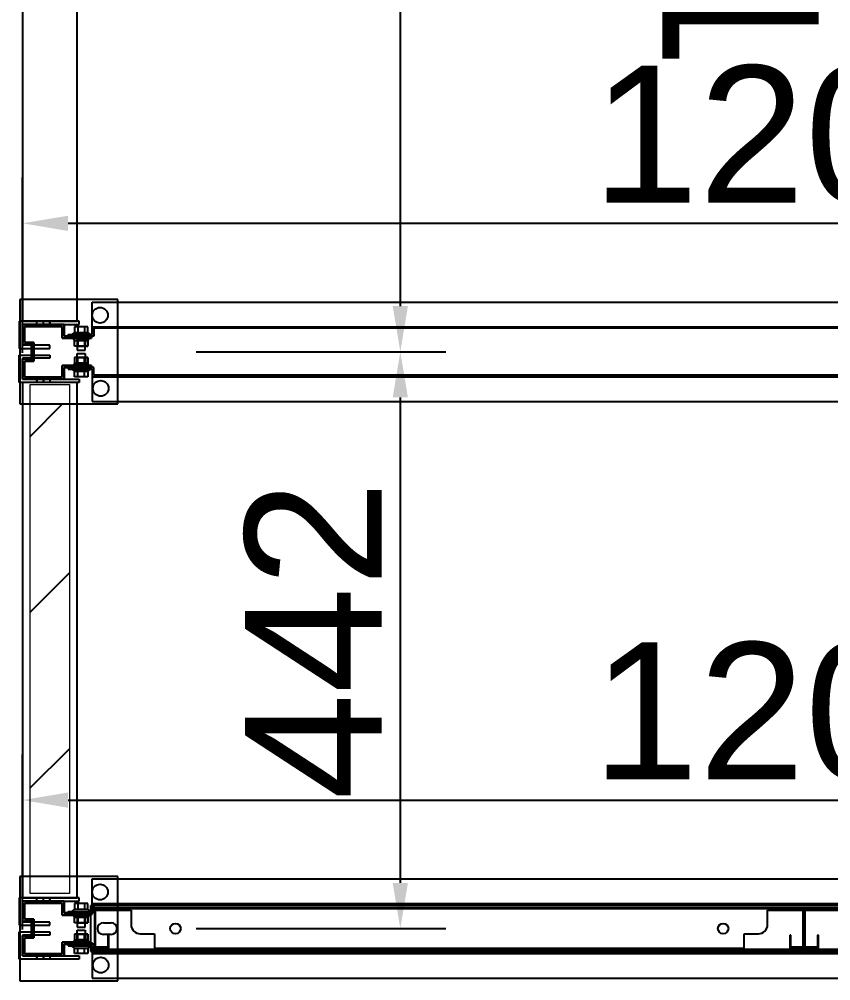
# Model space of a CAD drawing. Header units: millimetres. Extents: x 15382 to 37298, y 7351 to 31127.
# Drawn here: x 30852 to 31475, y 20305 to 21041 of the extents above; entities that cross this region are included whole.
import ezdxf

# ---------------------------------------------------------------- set-up
doc = ezdxf.new("R2010")
doc.units = ezdxf.units.MM
doc.layers.add('10', color=40, linetype='Continuous', lineweight=0)
for name, color, linetype in [('111', 7, 'Continuous'), ('113', 3, 'Continuous'), ('114', 6, 'Continuous'), ('115', 30, 'Continuous'), ('116', 12, 'Continuous'), ('444-2', 5, 'Continuous'), ('544-1', 40, 'Continuous'), ('6', 7, 'Continuous'), ('M40', 3, 'Continuous'), ('M6', 7, 'Continuous'), ('文字', 7, 'Continuous'), ('標註', 252, 'Continuous')]:
    doc.layers.add(name, color=color, linetype=linetype)
doc.styles.get("Standard").update_dxf_attribs({"font": 'arial.ttf'})
doc.styles.add('新細明體', font='')
doc.styles.get('新細明體').set_extended_font_data('PMingLiU')
doc.dimstyles.new('ISO-25', dxfattribs={"dimtxt": 2.5, "dimasz": 2.5, "dimexe": 1.25, "dimexo": 0.625, "dimtad": 1, "dimtxsty": 'Standard', "dimcen": 2.5, "dimadec": 0, "dimazin": 0, "dimtfac": 1, "dimtmove": 0, "dimatfit": 3, "dimfxl": 1, "dimarcsym": 0})

# ---------------------------------------------------------------- blocks, each defined once
blk = doc.blocks.new('*D90')
at = {"layer": 'Defpoints', "color": 0, "transparency": 16777216}
for p in [(32054.82, 20885.02), (32054.82, 20885.02), (30854.82, 20778.73)]:
    blk.add_point(p, dxfattribs=at)
at = {"layer": '標註', "color": 0, "lineweight": -2, "transparency": 16777216}
for p, q in [((30854.82, 20785.73), (30854.82, 20920.02)), ((30889.82, 20885.02), (32019.82, 20885.02)), ((32054.82, 20878.02), (32054.82, 20850.02))]:
    blk.add_line(p, q, dxfattribs=at)
at = {"layer": '標註', "color": 0, "transparency": 16777216}
for points in [[(30889.82, 20890.85), (30889.82, 20879.18), (30854.82, 20885.02)], [(32019.82, 20890.85), (32019.82, 20879.18), (32054.82, 20885.02)]]:
    blk.add_solid(points, dxfattribs=at)
at = {"layer": '標註', "color": 0, "transparency": 16777216, "insert": (31454.82, 20952.63), "char_height": 105, "attachment_point": 5}
blk.add_mtext('1200', dxfattribs=at)
blk = doc.blocks.new('*D91')
at = {"layer": 'Defpoints', "color": 0, "transparency": 16777216}
for p in [(30981.03, 21558.57), (30981.03, 20786.57), (31144.54, 20786.57)]:
    blk.add_point(p, dxfattribs=at)
at = {"layer": '標註', "color": 0, "lineweight": -2, "transparency": 16777216}
for p, q in [((30988.03, 21558.57), (31179.54, 21558.57)), ((31144.54, 21523.57), (31144.54, 20821.57)), ((30988.03, 20786.57), (31179.54, 20786.57))]:
    blk.add_line(p, q, dxfattribs=at)
at = {"layer": '標註', "color": 0, "transparency": 16777216}
for points in [[(31138.71, 21523.57), (31150.37, 21523.57), (31144.54, 21558.57)], [(31138.71, 20821.57), (31150.37, 20821.57), (31144.54, 20786.57)]]:
    blk.add_solid(points, dxfattribs=at)
at = {"layer": '標註', "color": 0, "transparency": 16777216, "insert": (31077.83, 21172.57), "char_height": 105, "attachment_point": 5, "rotation": 90}
blk.add_mtext('772', dxfattribs=at)
blk = doc.blocks.new('*D80')
at = {"layer": 'Defpoints', "color": 0, "transparency": 16777216}
for p in [(32054.82, 20443.02), (32054.82, 20443.02), (30854.82, 20336.73)]:
    blk.add_point(p, dxfattribs=at)
at = {"layer": '標註', "color": 0, "lineweight": -2, "transparency": 16777216}
for p, q in [((30854.82, 20343.73), (30854.82, 20478.02)), ((30889.82, 20443.02), (32019.82, 20443.02)), ((32054.82, 20436.02), (32054.82, 20408.02))]:
    blk.add_line(p, q, dxfattribs=at)
at = {"layer": '標註', "color": 0, "transparency": 16777216}
for points in [[(30889.82, 20448.85), (30889.82, 20437.18), (30854.82, 20443.02)], [(32019.82, 20448.85), (32019.82, 20437.18), (32054.82, 20443.02)]]:
    blk.add_solid(points, dxfattribs=at)
at = {"layer": '標註', "color": 0, "transparency": 16777216, "insert": (31454.82, 20510.63), "char_height": 105, "attachment_point": 5}
blk.add_mtext('1200', dxfattribs=at)
blk = doc.blocks.new('*D81')
at = {"layer": 'Defpoints', "color": 0, "transparency": 16777216}
for p in [(30981.03, 20786.57), (30981.03, 20344.57), (31144.54, 20344.57)]:
    blk.add_point(p, dxfattribs=at)
at = {"layer": '標註', "color": 0, "lineweight": -2, "transparency": 16777216}
for p, q in [((30988.03, 20786.57), (31179.54, 20786.57)), ((31144.54, 20751.57), (31144.54, 20379.57)), ((30988.03, 20344.57), (31179.54, 20344.57))]:
    blk.add_line(p, q, dxfattribs=at)
at = {"layer": '標註', "color": 0, "transparency": 16777216}
for points in [[(31138.71, 20751.57), (31150.37, 20751.57), (31144.54, 20786.57)], [(31138.71, 20379.57), (31150.37, 20379.57), (31144.54, 20344.57)]]:
    blk.add_solid(points, dxfattribs=at)
at = {"layer": '標註', "color": 0, "transparency": 16777216, "insert": (31077.83, 20565.57), "char_height": 105, "attachment_point": 5, "rotation": 90}
blk.add_mtext('442', dxfattribs=at)

msp = doc.modelspace()

# ---------------------------------------------------------------- linework, layer by layer
at = {"layer": '10'}
for p, q in [((30860.817, 20371.565), (30860.817, 20761.565)), ((30860.817, 20761.565), (30890.817, 20761.565)), ((30890.817, 20761.565), (30890.817, 20371.565)), ((30890.817, 20371.565), (30860.817, 20371.565))]:
    msp.add_line(p, q, dxfattribs=at)
at = {"layer": '111'}
for p, q in [((30907.317, 20326.965), (30907.317, 20362.165)), ((30907.317, 20362.165), (32001.317, 20362.165)), ((30916.817, 20349.065), (30922.817, 20349.065)), ((30912.317, 20344.565), (30912.317, 20344.565)), ((30922.817, 20340.065), (30916.817, 20340.065)), ((30927.317, 20344.565), (30927.317, 20344.565)), ((32001.317, 20326.965), (30907.317, 20326.965))]:
    msp.add_line(p, q, dxfattribs=at)
for centre, start, end in [((30916.817, 20344.565), 90, 180), ((30922.817, 20344.565), 0, 90), ((30916.817, 20344.565), 180, 270), ((30922.817, 20344.565), 270, 0)]:
    msp.add_arc(centre, 4.5, start, end, dxfattribs=at)
at = {"layer": '113'}
for p, q in [((30927.817, 20826.565), (30852.817, 20826.565)), ((30852.817, 20826.565), (30852.817, 20746.565)), ((30927.817, 20746.565), (30927.817, 20826.565)), ((30852.817, 20746.565), (30927.817, 20746.565)), ((30927.817, 20384.565), (30852.817, 20384.565)), ((30852.817, 20384.565), (30852.817, 20304.565)), ((30927.817, 20304.565), (30927.817, 20384.565)), ((30852.817, 20304.565), (30927.817, 20304.565))]:
    msp.add_line(p, q, dxfattribs=at)
at = {"layer": '113', "lineweight": -3}
for centre in [(30914.317, 20814.565), (30914.817, 20758.565), (30914.317, 20372.565), (30914.817, 20316.565)]:
    msp.add_circle(centre, 6, dxfattribs=at)
at = {"layer": '114'}
for points in [[(30896.817, 20810.065), (30896.817, 21535.065), (30854.817, 21535.065), (30854.817, 20810.065)], [(30896.817, 20368.065), (30896.817, 20763.065), (30854.817, 20763.065), (30854.817, 20368.065)]]:
    msp.add_lwpolyline(points, close=True, dxfattribs=at)
at = {"layer": '115'}
for p, q in [((30908.317, 20799.765), (30908.317, 20824.565)), ((30908.317, 20824.565), (32001.317, 20824.565)), ((30908.317, 20799.765), (30908.317, 20805.765)), ((30908.317, 20805.765), (32001.317, 20805.765)), ((32000.117, 20804.565), (30909.517, 20804.565)), ((30909.517, 20804.565), (30909.517, 20798.565)), ((32000.117, 20804.565), (30909.517, 20804.565)), ((30909.517, 20804.565), (30909.517, 20798.565)), ((30889.817, 20798.565), (30889.817, 20799.765)), ((30889.817, 20799.765), (30908.317, 20799.765)), ((30889.817, 20798.565), (30889.817, 20799.765)), ((30889.817, 20799.765), (30908.317, 20799.765)), ((30909.517, 20798.565), (30889.817, 20798.565)), ((30909.517, 20798.565), (30889.817, 20798.565)), ((30909.517, 20774.565), (30889.817, 20774.565)), ((30889.817, 20774.565), (30889.817, 20773.365)), ((30909.517, 20774.565), (30889.817, 20774.565)), ((30889.817, 20774.565), (30889.817, 20773.365)), ((30889.817, 20773.365), (30908.317, 20773.365)), ((30889.817, 20773.365), (30908.317, 20773.365)), ((30908.317, 20773.365), (30908.317, 20767.365)), ((30908.317, 20773.365), (30908.317, 20748.565)), ((30909.517, 20768.565), (30909.517, 20774.565)), ((30909.517, 20768.565), (30909.517, 20774.565)), ((30908.317, 20767.365), (32001.317, 20767.365)), ((32000.117, 20768.565), (30909.517, 20768.565)), ((32000.117, 20768.565), (30909.517, 20768.565)), ((30908.317, 20748.565), (32001.317, 20748.565)), ((30908.317, 20357.765), (30908.317, 20382.565)), ((30908.317, 20382.565), (32001.317, 20382.565)), ((30908.317, 20357.765), (30908.317, 20363.765)), ((30908.317, 20363.765), (32001.317, 20363.765)), ((32000.117, 20362.565), (30909.517, 20362.565)), ((30909.517, 20362.565), (30909.517, 20356.565)), ((32000.117, 20362.565), (30909.517, 20362.565)), ((30909.517, 20362.565), (30909.517, 20356.565)), ((30889.817, 20356.565), (30889.817, 20357.765)), ((30889.817, 20357.765), (30908.317, 20357.765)), ((30889.817, 20356.565), (30889.817, 20357.765)), ((30889.817, 20357.765), (30908.317, 20357.765)), ((30909.517, 20356.565), (30889.817, 20356.565)), ((30909.517, 20356.565), (30889.817, 20356.565)), ((30909.517, 20332.565), (30889.817, 20332.565)), ((30889.817, 20332.565), (30889.817, 20331.365)), ((30909.517, 20332.565), (30889.817, 20332.565)), ((30889.817, 20332.565), (30889.817, 20331.365)), ((30889.817, 20331.365), (30908.317, 20331.365)), ((30889.817, 20331.365), (30908.317, 20331.365)), ((30908.317, 20331.365), (30908.317, 20325.365)), ((30908.317, 20331.365), (30908.317, 20306.565)), ((30909.517, 20326.565), (30909.517, 20332.565)), ((30909.517, 20326.565), (30909.517, 20332.565)), ((30908.317, 20325.365), (32001.317, 20325.365)), ((32000.117, 20326.565), (30909.517, 20326.565)), ((32000.117, 20326.565), (30909.517, 20326.565)), ((30908.317, 20306.565), (32001.317, 20306.565))]:
    msp.add_line(p, q, dxfattribs=at)
at = {"layer": '115', "lineweight": -3}
for p, q in [((30896.317, 20799.765), (30903.317, 20799.765)), ((30896.317, 20798.565), (30896.317, 20799.765)), ((30903.317, 20798.565), (30896.317, 20798.565)), ((30899.817, 20799.765), (30903.317, 20799.765)), ((30899.817, 20798.565), (30899.817, 20799.765)), ((30903.317, 20798.565), (30899.817, 20798.565)), ((30903.317, 20799.765), (30903.317, 20798.565)), ((30903.317, 20799.765), (30903.317, 20798.565)), ((30903.317, 20774.565), (30896.317, 20774.565)), ((30896.317, 20774.565), (30896.317, 20773.365)), ((30896.317, 20773.365), (30903.317, 20773.365)), ((30903.317, 20774.565), (30899.817, 20774.565)), ((30899.817, 20774.565), (30899.817, 20773.365)), ((30899.817, 20773.365), (30903.317, 20773.365)), ((30903.317, 20773.365), (30903.317, 20774.565)), ((30903.317, 20773.365), (30903.317, 20774.565)), ((30896.317, 20357.765), (30903.317, 20357.765)), ((30896.317, 20356.565), (30896.317, 20357.765)), ((30903.317, 20356.565), (30896.317, 20356.565)), ((30899.817, 20357.765), (30903.317, 20357.765)), ((30899.817, 20356.565), (30899.817, 20357.765)), ((30903.317, 20356.565), (30899.817, 20356.565)), ((30903.317, 20357.765), (30903.317, 20356.565)), ((30903.317, 20357.765), (30903.317, 20356.565)), ((30903.317, 20332.565), (30896.317, 20332.565)), ((30896.317, 20332.565), (30896.317, 20331.365)), ((30896.317, 20331.365), (30903.317, 20331.365)), ((30903.317, 20332.565), (30899.817, 20332.565)), ((30899.817, 20332.565), (30899.817, 20331.365)), ((30899.817, 20331.365), (30903.317, 20331.365)), ((30903.317, 20331.365), (30903.317, 20332.565)), ((30903.317, 20331.365), (30903.317, 20332.565))]:
    msp.add_line(p, q, dxfattribs=at)
at = {"layer": '116'}
for p, q in [((30898.317, 20810.065), (30852.317, 20810.065)), ((30852.317, 20810.065), (30852.317, 20790.565)), ((30865.839, 20807.565), (30865.839, 20810.065)), ((30870.817, 20807.565), (30870.817, 20810.065)), ((30875.795, 20807.565), (30875.795, 20810.065)), ((30898.317, 20807.565), (30898.317, 20810.065)), ((30854.817, 20791.565), (30854.817, 20807.565)), ((30854.817, 20807.565), (30898.317, 20807.565)), ((30852.317, 20791.565), (30852.317, 20789.065)), ((30852.317, 20789.065), (30875.817, 20789.065)), ((30875.817, 20791.565), (30854.817, 20791.565)), ((30875.817, 20789.065), (30875.817, 20791.565)), ((30852.317, 20781.565), (30852.317, 20784.065)), ((30852.317, 20784.065), (30875.817, 20784.065)), ((30852.317, 20763.065), (30852.317, 20782.565)), ((30875.817, 20781.565), (30854.817, 20781.565)), ((30854.817, 20781.565), (30854.817, 20765.565)), ((30875.817, 20784.065), (30875.817, 20781.565)), ((30854.817, 20765.565), (30898.317, 20765.565)), ((30865.839, 20765.565), (30865.839, 20763.065)), ((30870.817, 20765.565), (30870.817, 20763.065)), ((30875.795, 20765.565), (30875.795, 20763.065)), ((30898.317, 20765.565), (30898.317, 20763.065)), ((30898.317, 20763.065), (30852.317, 20763.065)), ((30898.317, 20368.065), (30852.317, 20368.065)), ((30852.317, 20368.065), (30852.317, 20348.565)), ((30865.839, 20365.565), (30865.839, 20368.065)), ((30870.817, 20365.565), (30870.817, 20368.065)), ((30875.795, 20365.565), (30875.795, 20368.065)), ((30898.317, 20365.565), (30898.317, 20368.065)), ((30854.817, 20349.565), (30854.817, 20365.565)), ((30854.817, 20365.565), (30898.317, 20365.565)), ((30852.317, 20349.565), (30852.317, 20347.065)), ((30852.317, 20347.065), (30875.817, 20347.065)), ((30875.817, 20349.565), (30854.817, 20349.565)), ((30875.817, 20347.065), (30875.817, 20349.565)), ((30852.317, 20339.565), (30852.317, 20342.065)), ((30852.317, 20342.065), (30875.817, 20342.065)), ((30852.317, 20321.065), (30852.317, 20340.565)), ((30875.817, 20339.565), (30854.817, 20339.565)), ((30854.817, 20339.565), (30854.817, 20323.565)), ((30875.817, 20342.065), (30875.817, 20339.565)), ((30854.817, 20323.565), (30898.317, 20323.565)), ((30865.839, 20323.565), (30865.839, 20321.065)), ((30870.817, 20323.565), (30870.817, 20321.065)), ((30875.795, 20323.565), (30875.795, 20321.065)), ((30898.317, 20323.565), (30898.317, 20321.065)), ((30898.317, 20321.065), (30852.317, 20321.065))]:
    msp.add_line(p, q, dxfattribs=at)
at = {"layer": '116', "lineweight": -3}
for p, q in [((30865.839, 20810.065), (30875.795, 20810.065)), ((30865.839, 20807.565), (30865.839, 20810.065)), ((30870.817, 20810.065), (30875.795, 20810.065)), ((30870.817, 20807.565), (30870.817, 20810.065)), ((30875.795, 20810.065), (30875.795, 20807.565)), ((30875.795, 20810.065), (30875.795, 20807.565)), ((30875.795, 20807.565), (30865.839, 20807.565)), ((30875.795, 20807.565), (30870.817, 20807.565)), ((30865.839, 20765.565), (30875.795, 20765.565)), ((30865.839, 20763.065), (30865.839, 20765.565)), ((30870.817, 20765.565), (30875.795, 20765.565)), ((30870.817, 20763.065), (30870.817, 20765.565)), ((30875.795, 20765.565), (30875.795, 20763.065)), ((30875.795, 20765.565), (30875.795, 20763.065)), ((30875.795, 20763.065), (30865.839, 20763.065)), ((30875.795, 20763.065), (30870.817, 20763.065)), ((30865.839, 20368.065), (30875.795, 20368.065)), ((30865.839, 20365.565), (30865.839, 20368.065)), ((30870.817, 20368.065), (30875.795, 20368.065)), ((30870.817, 20365.565), (30870.817, 20368.065)), ((30875.795, 20368.065), (30875.795, 20365.565)), ((30875.795, 20368.065), (30875.795, 20365.565)), ((30875.795, 20365.565), (30865.839, 20365.565)), ((30875.795, 20365.565), (30870.817, 20365.565)), ((30865.839, 20323.565), (30875.795, 20323.565)), ((30865.839, 20321.065), (30865.839, 20323.565)), ((30870.817, 20323.565), (30875.795, 20323.565)), ((30870.817, 20321.065), (30870.817, 20323.565)), ((30875.795, 20323.565), (30875.795, 20321.065)), ((30875.795, 20323.565), (30875.795, 20321.065)), ((30875.795, 20321.065), (30865.839, 20321.065)), ((30875.795, 20321.065), (30870.817, 20321.065))]:
    msp.add_line(p, q, dxfattribs=at)
at = {"layer": '444-2'}
for p, q in [((31454.117, 20359.565), (30910.117, 20359.565)), ((30910.117, 20359.565), (30910.117, 20329.565)), ((31454.117, 20359.565), (31453.317, 20359.565)), ((31998.117, 20359.565), (31454.117, 20359.565)), ((31454.117, 20359.565), (31454.117, 20329.565)), ((31454.117, 20358.765), (31454.117, 20359.565)), ((31454.117, 20329.565), (31454.117, 20359.565)), ((30910.917, 20330.365), (30910.917, 20358.765)), ((30910.917, 20358.765), (30938.117, 20358.765)), ((30938.117, 20358.765), (30938.117, 20347.565)), ((31426.117, 20347.565), (31426.117, 20358.765)), ((31426.117, 20358.765), (31453.317, 20358.765)), ((31453.317, 20358.765), (31453.317, 20330.365)), ((31454.917, 20330.365), (31454.917, 20358.765)), ((31454.917, 20358.765), (31482.117, 20358.765)), ((30921.117, 20339.565), (30920.317, 20339.565)), ((30920.317, 20339.565), (30920.317, 20330.365)), ((30921.117, 20329.565), (30921.117, 20339.565)), ((30945.117, 20340.565), (30956.117, 20340.565)), ((30956.117, 20340.565), (30956.117, 20329.565)), ((31408.117, 20329.565), (31408.117, 20340.565)), ((31408.117, 20340.565), (31419.117, 20340.565)), ((31443.917, 20339.565), (31443.117, 20339.565)), ((31443.117, 20339.565), (31443.117, 20329.565)), ((31443.917, 20330.365), (31443.917, 20339.565)), ((31465.117, 20339.565), (31464.317, 20339.565)), ((31464.317, 20339.565), (31464.317, 20330.365)), ((31465.117, 20329.565), (31465.117, 20339.565)), ((30920.317, 20330.365), (30910.917, 20330.365)), ((31453.317, 20330.365), (31443.917, 20330.365)), ((31464.317, 20330.365), (31454.917, 20330.365)), ((30910.117, 20329.565), (30921.117, 20329.565)), ((30956.117, 20329.565), (31408.117, 20329.565)), ((31443.117, 20329.565), (31454.117, 20329.565)), ((31454.117, 20329.565), (31465.117, 20329.565))]:
    msp.add_line(p, q, dxfattribs=at)
for centre in [(30972.117, 20344.565), (31392.117, 20344.565)]:
    msp.add_circle(centre, 4, dxfattribs=at)
for centre, start, end in [((30945.117, 20347.565), 180, 270), ((31419.117, 20347.565), 270, 0)]:
    msp.add_arc(centre, 7, start, end, dxfattribs=at)
at = {"layer": '544-1', "linetype": 'Continuous'}
for p, q in [((30860.817, 20721.772), (30885.611, 20746.565)), ((30860.817, 20587.068), (30890.817, 20617.068)), ((30860.817, 20452.364), (30890.817, 20482.364))]:
    msp.add_line(p, q, dxfattribs=at)
at = {"layer": '6'}
for p, q in [((30907.317, 20362.165), (30907.317, 20360.565)), ((32001.317, 20362.165), (30907.317, 20362.165)), ((30907.317, 20360.565), (32001.317, 20360.565)), ((30907.317, 20328.565), (30907.317, 20326.965)), ((32001.317, 20328.565), (30907.317, 20328.565)), ((30907.317, 20326.965), (32001.317, 20326.965))]:
    msp.add_line(p, q, dxfattribs=at)
at = {"layer": 'M40'}
for p, q in [((30886.817, 20807.565), (30854.817, 20807.565)), ((30854.817, 20807.565), (30854.817, 20792.065)), ((30854.817, 20792.065), (30854.817, 20807.565)), ((30854.817, 20807.565), (30886.817, 20807.565)), ((30856.417, 20793.665), (30856.417, 20805.965)), ((30856.417, 20805.965), (30885.217, 20805.965)), ((30885.217, 20805.965), (30856.417, 20805.965)), ((30856.417, 20805.965), (30856.417, 20793.665)), ((30867.567, 20805.965), (30867.567, 20807.565)), ((30870.817, 20805.965), (30870.817, 20807.565)), ((30874.067, 20805.965), (30874.067, 20807.565)), ((30885.217, 20805.965), (30885.217, 20796.965)), ((30885.217, 20796.965), (30885.217, 20805.965)), ((30886.817, 20798.565), (30886.817, 20807.565)), ((30886.817, 20807.565), (30886.817, 20798.565)), ((30885.217, 20798.565), (30885.217, 20796.965)), ((30885.217, 20796.965), (30907.817, 20796.965)), ((30885.217, 20796.965), (30886.817, 20796.965)), ((30907.817, 20796.965), (30885.217, 20796.965)), ((30907.817, 20798.565), (30886.817, 20798.565)), ((30886.817, 20798.565), (30907.817, 20798.565)), ((30896.317, 20798.565), (30896.317, 20796.965)), ((30899.817, 20798.565), (30899.817, 20796.965)), ((30903.317, 20798.565), (30903.317, 20796.965)), ((30907.817, 20796.965), (30907.817, 20798.565)), ((30907.817, 20798.565), (30907.817, 20796.965)), ((30854.817, 20792.065), (30861.817, 20792.065)), ((30861.817, 20792.065), (30854.817, 20792.065)), ((30863.417, 20793.665), (30856.417, 20793.665)), ((30856.417, 20793.665), (30863.417, 20793.665)), ((30861.817, 20792.065), (30861.817, 20781.065)), ((30861.817, 20781.065), (30861.817, 20792.065)), ((30863.417, 20779.465), (30863.417, 20793.665)), ((30863.417, 20793.665), (30863.417, 20779.465)), ((30861.817, 20781.065), (30854.817, 20781.065)), ((30854.817, 20781.065), (30854.817, 20765.565)), ((30854.817, 20765.565), (30854.817, 20781.065)), ((30854.817, 20781.065), (30861.817, 20781.065)), ((30856.417, 20767.165), (30856.417, 20779.465)), ((30856.417, 20779.465), (30863.417, 20779.465)), ((30863.417, 20779.465), (30856.417, 20779.465)), ((30856.417, 20779.465), (30856.417, 20767.165)), ((30861.817, 20781.065), (30863.417, 20781.065)), ((30907.817, 20776.165), (30885.217, 20776.165)), ((30885.217, 20776.165), (30885.217, 20767.165)), ((30885.217, 20774.565), (30885.217, 20776.165)), ((30885.217, 20776.165), (30907.817, 20776.165)), ((30885.217, 20767.165), (30885.217, 20776.165)), ((30885.217, 20776.165), (30886.817, 20776.165)), ((30886.817, 20765.565), (30886.817, 20774.565)), ((30886.817, 20774.565), (30907.817, 20774.565)), ((30907.817, 20774.565), (30886.817, 20774.565)), ((30886.817, 20774.565), (30886.817, 20765.565)), ((30896.317, 20776.165), (30896.317, 20774.565)), ((30899.817, 20776.165), (30899.817, 20774.565)), ((30903.317, 20776.165), (30903.317, 20774.565)), ((30907.817, 20774.565), (30907.817, 20776.165)), ((30907.817, 20776.165), (30907.817, 20774.565)), ((30854.817, 20765.565), (30886.817, 20765.565)), ((30886.817, 20765.565), (30854.817, 20765.565)), ((30885.217, 20767.165), (30856.417, 20767.165)), ((30856.417, 20767.165), (30885.217, 20767.165)), ((30886.817, 20365.565), (30854.817, 20365.565)), ((30854.817, 20365.565), (30854.817, 20350.065)), ((30854.817, 20350.065), (30854.817, 20365.565)), ((30854.817, 20365.565), (30886.817, 20365.565)), ((30856.417, 20351.665), (30856.417, 20363.965)), ((30856.417, 20363.965), (30885.217, 20363.965)), ((30885.217, 20363.965), (30856.417, 20363.965)), ((30856.417, 20363.965), (30856.417, 20351.665)), ((30867.567, 20363.965), (30867.567, 20365.565)), ((30870.817, 20363.965), (30870.817, 20365.565)), ((30874.067, 20363.965), (30874.067, 20365.565)), ((30885.217, 20363.965), (30885.217, 20354.965)), ((30885.217, 20354.965), (30885.217, 20363.965)), ((30886.817, 20356.565), (30886.817, 20365.565)), ((30886.817, 20365.565), (30886.817, 20356.565)), ((30885.217, 20356.565), (30885.217, 20354.965)), ((30885.217, 20354.965), (30907.817, 20354.965)), ((30885.217, 20354.965), (30886.817, 20354.965)), ((30907.817, 20354.965), (30885.217, 20354.965)), ((30907.817, 20356.565), (30886.817, 20356.565)), ((30886.817, 20356.565), (30907.817, 20356.565)), ((30896.317, 20356.565), (30896.317, 20354.965)), ((30899.817, 20356.565), (30899.817, 20354.965)), ((30903.317, 20356.565), (30903.317, 20354.965)), ((30907.817, 20354.965), (30907.817, 20356.565)), ((30907.817, 20356.565), (30907.817, 20354.965)), ((30854.817, 20350.065), (30861.817, 20350.065)), ((30861.817, 20350.065), (30854.817, 20350.065)), ((30863.417, 20351.665), (30856.417, 20351.665)), ((30856.417, 20351.665), (30863.417, 20351.665)), ((30861.817, 20350.065), (30861.817, 20339.065)), ((30861.817, 20339.065), (30861.817, 20350.065)), ((30863.417, 20337.465), (30863.417, 20351.665)), ((30863.417, 20351.665), (30863.417, 20337.465)), ((30861.817, 20339.065), (30854.817, 20339.065)), ((30854.817, 20339.065), (30854.817, 20323.565)), ((30854.817, 20323.565), (30854.817, 20339.065)), ((30854.817, 20339.065), (30861.817, 20339.065)), ((30856.417, 20325.165), (30856.417, 20337.465)), ((30856.417, 20337.465), (30863.417, 20337.465)), ((30863.417, 20337.465), (30856.417, 20337.465)), ((30856.417, 20337.465), (30856.417, 20325.165)), ((30861.817, 20339.065), (30863.417, 20339.065)), ((30907.817, 20334.165), (30885.217, 20334.165)), ((30885.217, 20334.165), (30885.217, 20325.165)), ((30885.217, 20332.565), (30885.217, 20334.165)), ((30885.217, 20334.165), (30907.817, 20334.165)), ((30885.217, 20325.165), (30885.217, 20334.165)), ((30885.217, 20334.165), (30886.817, 20334.165)), ((30886.817, 20323.565), (30886.817, 20332.565)), ((30886.817, 20332.565), (30907.817, 20332.565)), ((30907.817, 20332.565), (30886.817, 20332.565)), ((30886.817, 20332.565), (30886.817, 20323.565)), ((30896.317, 20334.165), (30896.317, 20332.565)), ((30899.817, 20334.165), (30899.817, 20332.565)), ((30903.317, 20334.165), (30903.317, 20332.565)), ((30907.817, 20332.565), (30907.817, 20334.165)), ((30907.817, 20334.165), (30907.817, 20332.565)), ((30854.817, 20323.565), (30886.817, 20323.565)), ((30886.817, 20323.565), (30854.817, 20323.565)), ((30885.217, 20325.165), (30856.417, 20325.165)), ((30856.417, 20325.165), (30885.217, 20325.165))]:
    msp.add_line(p, q, dxfattribs=at)
at = {"layer": 'M40', "lineweight": -3}
for p, q in [((30867.567, 20807.565), (30874.067, 20807.565)), ((30867.567, 20805.965), (30867.567, 20807.565)), ((30874.067, 20805.965), (30867.567, 20805.965)), ((30870.817, 20807.565), (30874.067, 20807.565)), ((30870.817, 20805.965), (30870.817, 20807.565)), ((30874.067, 20805.965), (30870.817, 20805.965)), ((30874.067, 20807.565), (30874.067, 20805.965)), ((30874.067, 20807.565), (30874.067, 20805.965)), ((30896.317, 20798.565), (30903.317, 20798.565)), ((30896.317, 20796.965), (30896.317, 20798.565)), ((30903.317, 20796.965), (30896.317, 20796.965)), ((30899.817, 20798.565), (30903.317, 20798.565)), ((30899.817, 20796.965), (30899.817, 20798.565)), ((30903.317, 20796.965), (30899.817, 20796.965)), ((30903.317, 20798.565), (30903.317, 20796.965)), ((30903.317, 20798.565), (30903.317, 20796.965)), ((30863.417, 20792.065), (30861.817, 20792.065)), ((30861.817, 20792.065), (30861.817, 20781.065)), ((30863.417, 20781.065), (30863.417, 20792.065)), ((30861.817, 20781.065), (30861.817, 20786.565)), ((30861.817, 20786.565), (30863.417, 20786.565)), ((30861.817, 20781.065), (30863.417, 20781.065)), ((30863.417, 20781.065), (30861.817, 20781.065)), ((30863.417, 20786.565), (30863.417, 20781.065)), ((30903.317, 20776.165), (30896.317, 20776.165)), ((30896.317, 20776.165), (30896.317, 20774.565)), ((30896.317, 20774.565), (30903.317, 20774.565)), ((30903.317, 20776.165), (30899.817, 20776.165)), ((30899.817, 20776.165), (30899.817, 20774.565)), ((30899.817, 20774.565), (30903.317, 20774.565)), ((30903.317, 20774.565), (30903.317, 20776.165)), ((30903.317, 20774.565), (30903.317, 20776.165)), ((30867.567, 20767.165), (30874.067, 20767.165)), ((30867.567, 20765.565), (30867.567, 20767.165)), ((30874.067, 20765.565), (30867.567, 20765.565)), ((30870.817, 20767.165), (30874.067, 20767.165)), ((30870.817, 20765.565), (30870.817, 20767.165)), ((30874.067, 20765.565), (30870.817, 20765.565)), ((30874.067, 20767.165), (30874.067, 20765.565)), ((30874.067, 20767.165), (30874.067, 20765.565)), ((30867.567, 20365.565), (30874.067, 20365.565)), ((30867.567, 20363.965), (30867.567, 20365.565)), ((30874.067, 20363.965), (30867.567, 20363.965)), ((30870.817, 20365.565), (30874.067, 20365.565)), ((30870.817, 20363.965), (30870.817, 20365.565)), ((30874.067, 20363.965), (30870.817, 20363.965)), ((30874.067, 20365.565), (30874.067, 20363.965)), ((30874.067, 20365.565), (30874.067, 20363.965)), ((30896.317, 20356.565), (30903.317, 20356.565)), ((30896.317, 20354.965), (30896.317, 20356.565)), ((30903.317, 20354.965), (30896.317, 20354.965)), ((30899.817, 20356.565), (30903.317, 20356.565)), ((30899.817, 20354.965), (30899.817, 20356.565)), ((30903.317, 20354.965), (30899.817, 20354.965)), ((30903.317, 20356.565), (30903.317, 20354.965)), ((30903.317, 20356.565), (30903.317, 20354.965)), ((30863.417, 20350.065), (30861.817, 20350.065)), ((30861.817, 20350.065), (30861.817, 20339.065)), ((30863.417, 20339.065), (30863.417, 20350.065)), ((30861.817, 20339.065), (30861.817, 20344.565)), ((30861.817, 20344.565), (30863.417, 20344.565)), ((30861.817, 20339.065), (30863.417, 20339.065)), ((30863.417, 20339.065), (30861.817, 20339.065)), ((30863.417, 20344.565), (30863.417, 20339.065)), ((30903.317, 20334.165), (30896.317, 20334.165)), ((30896.317, 20334.165), (30896.317, 20332.565)), ((30896.317, 20332.565), (30903.317, 20332.565)), ((30903.317, 20334.165), (30899.817, 20334.165)), ((30899.817, 20334.165), (30899.817, 20332.565)), ((30899.817, 20332.565), (30903.317, 20332.565)), ((30903.317, 20332.565), (30903.317, 20334.165)), ((30903.317, 20332.565), (30903.317, 20334.165)), ((30867.567, 20325.165), (30874.067, 20325.165)), ((30867.567, 20323.565), (30867.567, 20325.165)), ((30874.067, 20323.565), (30867.567, 20323.565)), ((30870.817, 20325.165), (30874.067, 20325.165)), ((30870.817, 20323.565), (30870.817, 20325.165)), ((30874.067, 20323.565), (30870.817, 20323.565)), ((30874.067, 20325.165), (30874.067, 20323.565)), ((30874.067, 20325.165), (30874.067, 20323.565))]:
    msp.add_line(p, q, dxfattribs=at)
at = {"layer": 'M6'}
for p, q in [((30904.817, 20805.765), (30894.817, 20805.765)), ((30894.817, 20805.765), (30894.817, 20801.465)), ((30904.817, 20805.765), (30894.817, 20805.765)), ((30894.817, 20805.765), (30894.817, 20801.465)), ((30897.317, 20805.765), (30897.317, 20801.465)), ((30902.317, 20805.765), (30902.317, 20801.465)), ((30904.817, 20801.465), (30904.817, 20805.765)), ((30904.817, 20801.465), (30904.817, 20805.765)), ((30894.817, 20801.465), (30892.817, 20799.965)), ((30892.817, 20799.965), (30892.817, 20799.765)), ((30892.817, 20799.765), (30896.817, 20799.765)), ((30893.817, 20796.765), (30893.817, 20796.965)), ((30893.817, 20796.965), (30905.817, 20796.965)), ((30894.817, 20795.265), (30893.817, 20796.765)), ((30894.817, 20801.465), (30904.817, 20801.465)), ((30894.817, 20790.965), (30894.817, 20795.265)), ((30894.817, 20795.265), (30904.817, 20795.265)), ((30894.817, 20790.965), (30894.817, 20795.265)), ((30894.817, 20790.965), (30894.817, 20795.265)), ((30894.817, 20795.265), (30902.317, 20795.265)), ((30896.817, 20799.765), (30896.817, 20787.765)), ((30904.817, 20795.265), (30897.317, 20795.265)), ((30897.317, 20795.265), (30897.317, 20790.965)), ((30902.317, 20795.265), (30902.317, 20790.965)), ((30902.817, 20787.765), (30902.817, 20799.765)), ((30902.817, 20799.765), (30906.817, 20799.765)), ((30906.817, 20799.965), (30904.817, 20801.465)), ((30905.817, 20796.765), (30904.817, 20795.265)), ((30904.817, 20795.265), (30904.817, 20790.965)), ((30904.817, 20795.265), (30904.817, 20790.965)), ((30904.817, 20790.965), (30904.817, 20795.265)), ((30905.817, 20796.965), (30905.817, 20796.765)), ((30906.817, 20799.765), (30906.817, 20799.965)), ((30904.817, 20790.965), (30894.817, 20790.965)), ((30904.817, 20790.965), (30894.817, 20790.965)), ((30902.317, 20790.965), (30894.817, 20790.965)), ((30896.817, 20787.765), (30902.817, 20787.765)), ((30897.317, 20790.965), (30904.817, 20790.965)), ((30904.817, 20782.165), (30894.817, 20782.165)), ((30894.817, 20782.165), (30894.817, 20777.865)), ((30904.817, 20782.165), (30894.817, 20782.165)), ((30894.817, 20782.165), (30894.817, 20777.865)), ((30894.817, 20782.165), (30894.817, 20777.865)), ((30902.317, 20782.165), (30894.817, 20782.165)), ((30896.817, 20773.365), (30896.817, 20785.365)), ((30896.817, 20785.365), (30902.817, 20785.365)), ((30897.317, 20777.865), (30897.317, 20782.165)), ((30897.317, 20782.165), (30904.817, 20782.165)), ((30902.317, 20777.865), (30902.317, 20782.165)), ((30902.817, 20785.365), (30902.817, 20773.365)), ((30904.817, 20777.865), (30904.817, 20782.165)), ((30904.817, 20777.865), (30904.817, 20782.165)), ((30904.817, 20782.165), (30904.817, 20777.865)), ((30892.817, 20773.165), (30892.817, 20773.365)), ((30892.817, 20773.365), (30896.817, 20773.365)), ((30894.817, 20771.665), (30892.817, 20773.165)), ((30894.817, 20777.865), (30893.817, 20776.365)), ((30893.817, 20776.365), (30893.817, 20776.165)), ((30893.817, 20776.165), (30905.817, 20776.165)), ((30894.817, 20777.865), (30904.817, 20777.865)), ((30894.817, 20777.865), (30902.317, 20777.865)), ((30904.817, 20777.865), (30897.317, 20777.865)), ((30902.817, 20773.365), (30906.817, 20773.365)), ((30905.817, 20776.365), (30904.817, 20777.865)), ((30906.817, 20773.165), (30904.817, 20771.665)), ((30905.817, 20776.165), (30905.817, 20776.365)), ((30906.817, 20773.365), (30906.817, 20773.165)), ((30894.817, 20767.365), (30894.817, 20771.665)), ((30894.817, 20771.665), (30904.817, 20771.665)), ((30894.817, 20767.365), (30894.817, 20771.665)), ((30904.817, 20767.365), (30894.817, 20767.365)), ((30904.817, 20767.365), (30894.817, 20767.365)), ((30897.317, 20767.365), (30897.317, 20771.665)), ((30902.317, 20767.365), (30902.317, 20771.665)), ((30904.817, 20771.665), (30904.817, 20767.365)), ((30904.817, 20771.665), (30904.817, 20767.365)), ((30894.817, 20359.465), (30892.817, 20357.965)), ((30904.817, 20363.765), (30894.817, 20363.765)), ((30894.817, 20363.765), (30894.817, 20359.465)), ((30904.817, 20363.765), (30894.817, 20363.765)), ((30894.817, 20363.765), (30894.817, 20359.465)), ((30894.817, 20359.465), (30904.817, 20359.465)), ((30897.317, 20363.765), (30897.317, 20359.465)), ((30902.317, 20363.765), (30902.317, 20359.465)), ((30904.817, 20359.465), (30904.817, 20363.765)), ((30904.817, 20359.465), (30904.817, 20363.765)), ((30906.817, 20357.965), (30904.817, 20359.465)), ((30892.817, 20357.965), (30892.817, 20357.765)), ((30892.817, 20357.765), (30896.817, 20357.765)), ((30893.817, 20354.765), (30893.817, 20354.965)), ((30893.817, 20354.965), (30905.817, 20354.965)), ((30894.817, 20353.265), (30893.817, 20354.765)), ((30894.817, 20348.965), (30894.817, 20353.265)), ((30894.817, 20353.265), (30904.817, 20353.265)), ((30894.817, 20348.965), (30894.817, 20353.265)), ((30894.817, 20348.965), (30894.817, 20353.265)), ((30894.817, 20353.265), (30902.317, 20353.265)), ((30896.817, 20357.765), (30896.817, 20345.765)), ((30904.817, 20353.265), (30897.317, 20353.265)), ((30897.317, 20353.265), (30897.317, 20348.965)), ((30902.317, 20353.265), (30902.317, 20348.965)), ((30902.817, 20345.765), (30902.817, 20357.765)), ((30902.817, 20357.765), (30906.817, 20357.765)), ((30905.817, 20354.765), (30904.817, 20353.265)), ((30904.817, 20353.265), (30904.817, 20348.965)), ((30904.817, 20353.265), (30904.817, 20348.965)), ((30904.817, 20348.965), (30904.817, 20353.265)), ((30905.817, 20354.965), (30905.817, 20354.765)), ((30906.817, 20357.765), (30906.817, 20357.965)), ((30904.817, 20348.965), (30894.817, 20348.965)), ((30904.817, 20348.965), (30894.817, 20348.965)), ((30902.317, 20348.965), (30894.817, 20348.965)), ((30896.817, 20345.765), (30902.817, 20345.765)), ((30897.317, 20348.965), (30904.817, 20348.965)), ((30904.817, 20340.165), (30894.817, 20340.165)), ((30894.817, 20340.165), (30894.817, 20335.865)), ((30904.817, 20340.165), (30894.817, 20340.165)), ((30894.817, 20340.165), (30894.817, 20335.865)), ((30894.817, 20340.165), (30894.817, 20335.865)), ((30902.317, 20340.165), (30894.817, 20340.165)), ((30896.817, 20331.365), (30896.817, 20343.365)), ((30896.817, 20343.365), (30902.817, 20343.365)), ((30897.317, 20335.865), (30897.317, 20340.165)), ((30897.317, 20340.165), (30904.817, 20340.165)), ((30902.317, 20335.865), (30902.317, 20340.165)), ((30902.817, 20343.365), (30902.817, 20331.365)), ((30904.817, 20335.865), (30904.817, 20340.165)), ((30904.817, 20335.865), (30904.817, 20340.165)), ((30904.817, 20340.165), (30904.817, 20335.865)), ((30892.817, 20331.165), (30892.817, 20331.365)), ((30892.817, 20331.365), (30896.817, 20331.365)), ((30894.817, 20329.665), (30892.817, 20331.165)), ((30894.817, 20335.865), (30893.817, 20334.365)), ((30893.817, 20334.365), (30893.817, 20334.165)), ((30893.817, 20334.165), (30905.817, 20334.165)), ((30894.817, 20335.865), (30904.817, 20335.865)), ((30894.817, 20335.865), (30902.317, 20335.865)), ((30904.817, 20335.865), (30897.317, 20335.865)), ((30902.817, 20331.365), (30906.817, 20331.365)), ((30905.817, 20334.365), (30904.817, 20335.865)), ((30906.817, 20331.165), (30904.817, 20329.665)), ((30905.817, 20334.165), (30905.817, 20334.365)), ((30906.817, 20331.365), (30906.817, 20331.165)), ((30894.817, 20325.365), (30894.817, 20329.665)), ((30894.817, 20329.665), (30904.817, 20329.665)), ((30894.817, 20325.365), (30894.817, 20329.665)), ((30904.817, 20325.365), (30894.817, 20325.365)), ((30904.817, 20325.365), (30894.817, 20325.365)), ((30897.317, 20325.365), (30897.317, 20329.665)), ((30902.317, 20325.365), (30902.317, 20329.665)), ((30904.817, 20329.665), (30904.817, 20325.365)), ((30904.817, 20329.665), (30904.817, 20325.365))]:
    msp.add_line(p, q, dxfattribs=at)

# ---------------------------------------------------------------- texts
at = {"layer": '文字', "color": 7, "style": '新細明體'}
msp.add_text('HD801', height=120, rotation=270, dxfattribs=at).set_placement((31345.345, 21492.135))

# ---------------------------------------------------------------- dimensions: what is measured, and where the dimension line sits
at = {"layer": '標註', "color": 8}
for base, p1, p2, picture, middle in [((31144.541, 20786.565), (30981.026, 21558.565), (30981.026, 20786.565), '*D91', (31077.826, 21172.565)), ((31144.541, 20344.565), (30981.026, 20786.565), (30981.026, 20344.565), '*D81', (31077.826, 20565.565))]:
    dim = msp.add_linear_dim(base=base, p1=p1, p2=p2, angle=270, dimstyle='ISO-25', override={"dimscale": 70, "dimtxt": 1.5, "dimasz": 0.5, "dimexe": 0.5, "dimexo": 0.1, "dimgap": 0.2}, dxfattribs=at)
    dim.commit()
    dim.dimension.update_dxf_attribs({"geometry": picture, "text_midpoint": middle})
for base, p1, p2, picture, middle in [((32054.817, 20885.018), (30854.817, 20778.728), (32054.817, 20885.018), '*D90', (31454.817, 20952.628)), ((32054.817, 20443.018), (30854.817, 20336.728), (32054.817, 20443.018), '*D80', (31454.817, 20510.628))]:
    dim = msp.add_linear_dim(base=base, p1=p1, p2=p2, dimstyle='ISO-25', override={"dimscale": 70, "dimtxt": 1.5, "dimasz": 0.5, "dimexe": 0.5, "dimexo": 0.1, "dimgap": 0.2}, dxfattribs=at)
    dim.commit()
    dim.dimension.update_dxf_attribs({"geometry": picture, "text_midpoint": middle})

doc.saveas('drawing.dxf')
